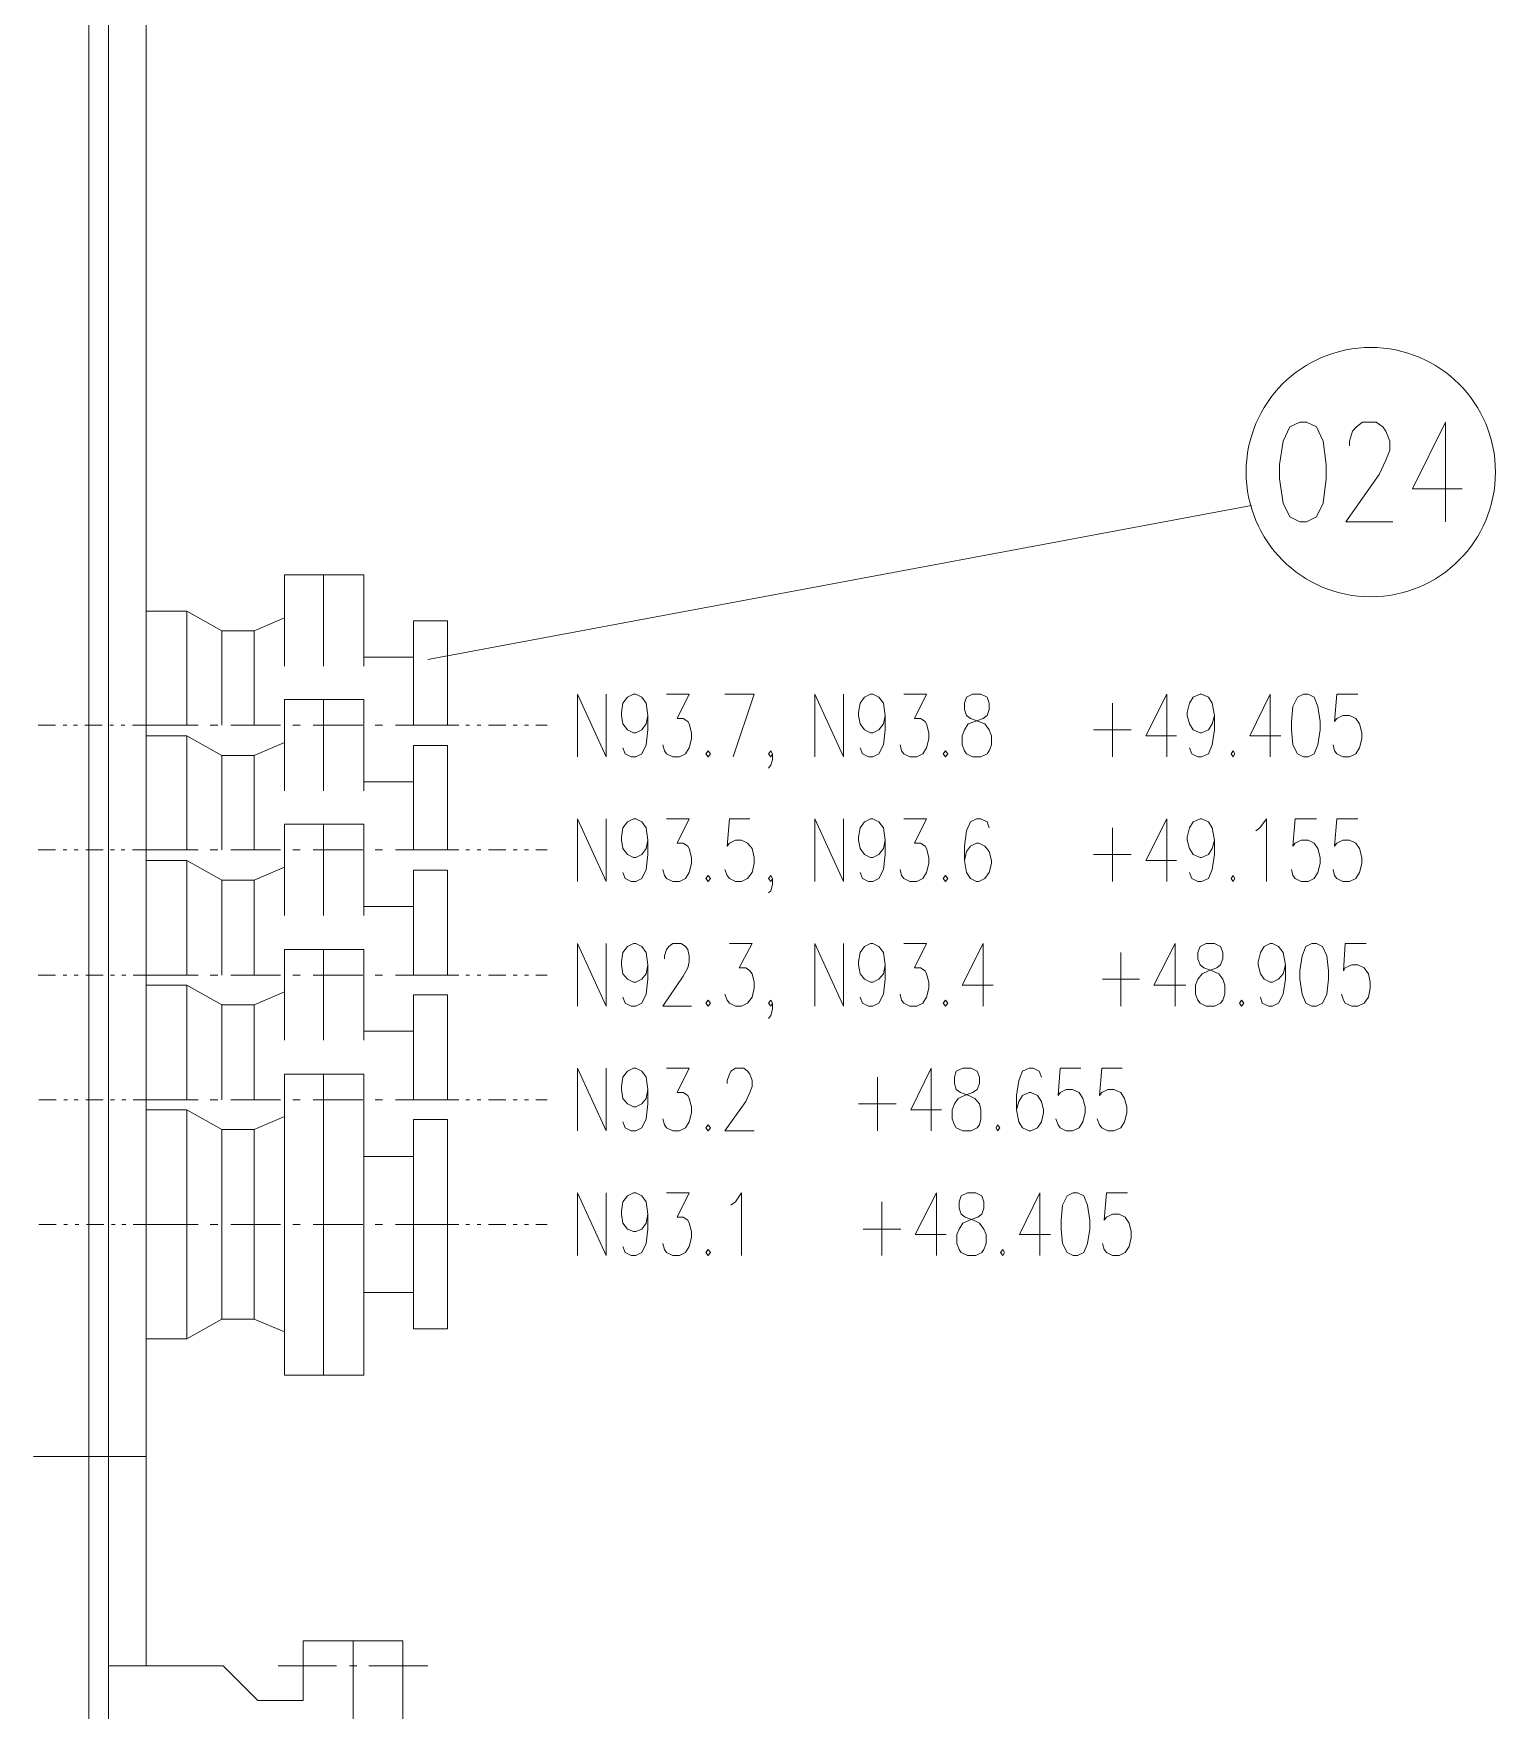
# Model space of a CAD drawing. Header units: millimetres. Extents: x 0 to 588, y 0 to 874.
# Drawn here: x 288.31 to 329.27, y 226 to 272.98 of the extents above; entities that cross this region are included whole.
import ezdxf

# ---------------------------------------------------------------- set-up
doc = ezdxf.new("R2010")
doc.units = ezdxf.units.MM
doc.layers.get('0').update_dxf_attribs({"lineweight": 18})

msp = doc.modelspace()

# ---------------------------------------------------------------- linework, layer by layer
at = {"color": 0, "lineweight": 0}
for points in [[(289.856, 96.16), (289.856, 761.323)], [(290.407, 302.662), (290.407, 75.629)], [(291.465, 301.731), (291.465, 227.245)], [(325.183, 261.43), (325.183, 261.557), (325.268, 261.832), (325.374, 261.959), (325.543, 262.086), (325.924, 262.086), (326.115, 261.959), (326.2, 261.832), (326.305, 261.557), (326.305, 261.303), (326.2, 261.027), (326.009, 260.625), (325.078, 259.292), (326.39, 259.292)], [(327.872, 262.086), (326.94, 260.223), (328.337, 260.223)], [(327.872, 262.086), (327.872, 259.292)], [(299.36, 255.439), (322.432, 259.757)], [(297.561, 255.249), (297.561, 257.81), (295.339, 257.81), (295.339, 256.603), (294.492, 256.244), (293.582, 256.244), (292.608, 256.794), (291.465, 256.794)], [(296.439, 257.81), (296.439, 255.249)], [(292.608, 256.794), (292.608, 253.598)], [(295.339, 256.603), (295.339, 255.249)], [(299.911, 256.519), (298.958, 256.519), (298.958, 253.598)], [(299.911, 253.598), (299.911, 256.519)], [(293.582, 256.244), (293.582, 253.598)], [(294.492, 256.244), (294.492, 253.598)], [(297.561, 255.503), (298.958, 255.503)], [(297.561, 251.756), (297.561, 254.317), (295.339, 254.317), (295.339, 253.111), (294.492, 252.751), (293.582, 252.751), (292.608, 253.302), (291.465, 253.302)], [(296.439, 254.317), (296.439, 251.756)], [(303.551, 252.709), (303.551, 254.466), (304.356, 252.709), (304.356, 254.466)], [(305.52, 253.873), (305.477, 253.64), (305.35, 253.471), (305.181, 253.386), (305.118, 253.386), (304.948, 253.471), (304.821, 253.64), (304.779, 253.873), (304.779, 253.958), (304.821, 254.212), (304.948, 254.381), (305.118, 254.466), (305.181, 254.466), (305.35, 254.381), (305.477, 254.212), (305.52, 253.873), (305.52, 253.471), (305.477, 253.048), (305.35, 252.793), (305.181, 252.709), (305.054, 252.709), (304.885, 252.793), (304.821, 252.963)], [(306.049, 254.466), (306.684, 254.466), (306.345, 253.788), (306.514, 253.788), (306.642, 253.704), (306.684, 253.64), (306.747, 253.386), (306.747, 253.217), (306.684, 252.963), (306.578, 252.793), (306.409, 252.709), (306.218, 252.709), (306.049, 252.793), (305.985, 252.878), (305.943, 253.048)], [(307.911, 252.709), (308.504, 254.466), (307.679, 254.466)], [(310.197, 252.709), (310.197, 254.466), (311.002, 252.709), (311.002, 254.466)], [(312.166, 253.873), (312.124, 253.64), (311.997, 253.471), (311.827, 253.386), (311.764, 253.386), (311.594, 253.471), (311.467, 253.64), (311.425, 253.873), (311.425, 253.958), (311.467, 254.212), (311.594, 254.381), (311.764, 254.466), (311.827, 254.466), (311.997, 254.381), (312.124, 254.212), (312.166, 253.873), (312.166, 253.471), (312.124, 253.048), (311.997, 252.793), (311.827, 252.709), (311.7, 252.709), (311.531, 252.793), (311.467, 252.963)], [(312.695, 254.466), (313.33, 254.466), (312.991, 253.788), (313.161, 253.788), (313.288, 253.704), (313.33, 253.64), (313.394, 253.386), (313.394, 253.217), (313.33, 252.963), (313.224, 252.793), (313.055, 252.709), (312.865, 252.709), (312.695, 252.793), (312.632, 252.878), (312.589, 253.048)], [(318.537, 254.212), (318.537, 252.709)], [(320.061, 254.466), (319.469, 253.302), (320.336, 253.302)], [(320.061, 254.466), (320.061, 252.709)], [(321.395, 253.873), (321.331, 253.64), (321.225, 253.471), (321.035, 253.386), (320.993, 253.386), (320.802, 253.471), (320.696, 253.64), (320.633, 253.873), (320.633, 253.958), (320.696, 254.212), (320.802, 254.381), (320.993, 254.466), (321.035, 254.466), (321.225, 254.381), (321.331, 254.212), (321.395, 253.873), (321.395, 253.471), (321.331, 253.048), (321.225, 252.793), (321.035, 252.709), (320.929, 252.709), (320.76, 252.793), (320.696, 252.963)], [(322.961, 254.466), (322.389, 253.302), (323.257, 253.302)], [(322.961, 254.466), (322.961, 252.709)], [(325.416, 254.466), (324.824, 254.466), (324.76, 253.704), (324.824, 253.788), (324.993, 253.873), (325.183, 253.873), (325.353, 253.788), (325.459, 253.64), (325.522, 253.386), (325.522, 253.217), (325.459, 252.963), (325.353, 252.793), (325.183, 252.709), (324.993, 252.709), (324.824, 252.793), (324.76, 252.878), (324.718, 253.048)], [(288.438, 253.598), (288.925, 253.598)], [(289.137, 253.598), (289.243, 253.598)], [(289.433, 253.598), (289.539, 253.598)], [(289.75, 253.598), (290.237, 253.598)], [(290.449, 253.598), (290.555, 253.598)], [(290.767, 253.598), (290.872, 253.598)], [(291.084, 253.598), (291.465, 253.598)], [(291.465, 253.598), (292.925, 253.598)], [(292.608, 253.302), (292.608, 250.105)], [(293.264, 253.598), (293.476, 253.598)], [(293.836, 253.598), (295.233, 253.598)], [(295.571, 253.598), (295.783, 253.598)], [(296.143, 253.598), (297.54, 253.598)], [(297.878, 253.598), (298.09, 253.598)], [(298.45, 253.598), (299.911, 253.598)], [(299.911, 253.598), (300.228, 253.598)], [(300.418, 253.598), (300.524, 253.598)], [(300.736, 253.598), (300.842, 253.598)], [(301.053, 253.598), (301.54, 253.598)], [(301.752, 253.598), (301.858, 253.598)], [(302.07, 253.598), (302.175, 253.598)], [(302.387, 253.598), (302.704, 253.598)], [(318.008, 253.471), (319.066, 253.471)], [(293.582, 252.751), (293.582, 250.105)], [(294.492, 252.751), (294.492, 250.105)], [(295.339, 253.111), (295.339, 251.756)], [(299.911, 253.026), (298.958, 253.026), (298.958, 250.105)], [(299.911, 250.105), (299.911, 253.026)], [(309.012, 252.793), (308.97, 252.709), (308.906, 252.793), (308.97, 252.878), (309.012, 252.793), (309.012, 252.624), (308.97, 252.476), (308.906, 252.391)], [(297.561, 252.01), (298.958, 252.01)], [(303.551, 249.216), (303.551, 250.973), (304.356, 249.216), (304.356, 250.973)], [(305.52, 250.381), (305.477, 250.148), (305.35, 249.978), (305.181, 249.894), (305.118, 249.894), (304.948, 249.978), (304.821, 250.148), (304.779, 250.381), (304.779, 250.465), (304.821, 250.719), (304.948, 250.888), (305.118, 250.973), (305.181, 250.973), (305.35, 250.888), (305.477, 250.719), (305.52, 250.381), (305.52, 249.978), (305.477, 249.555), (305.35, 249.301), (305.181, 249.216), (305.054, 249.216), (304.885, 249.301), (304.821, 249.47)], [(306.049, 250.973), (306.684, 250.973), (306.345, 250.296), (306.514, 250.296), (306.642, 250.211), (306.684, 250.148), (306.747, 249.894), (306.747, 249.724), (306.684, 249.47), (306.578, 249.301), (306.409, 249.216), (306.218, 249.216), (306.049, 249.301), (305.985, 249.386), (305.943, 249.555)], [(308.377, 250.973), (307.806, 250.973), (307.742, 250.211), (307.806, 250.296), (307.975, 250.381), (308.144, 250.381), (308.314, 250.296), (308.441, 250.148), (308.504, 249.894), (308.504, 249.724), (308.441, 249.47), (308.314, 249.301), (308.144, 249.216), (307.975, 249.216), (307.806, 249.301), (307.742, 249.386), (307.679, 249.555)], [(310.197, 249.216), (310.197, 250.973), (311.002, 249.216), (311.002, 250.973)], [(312.166, 250.381), (312.124, 250.148), (311.997, 249.978), (311.827, 249.894), (311.764, 249.894), (311.594, 249.978), (311.467, 250.148), (311.425, 250.381), (311.425, 250.465), (311.467, 250.719), (311.594, 250.888), (311.764, 250.973), (311.827, 250.973), (311.997, 250.888), (312.124, 250.719), (312.166, 250.381), (312.166, 249.978), (312.124, 249.555), (311.997, 249.301), (311.827, 249.216), (311.7, 249.216), (311.531, 249.301), (311.467, 249.47)], [(312.695, 250.973), (313.33, 250.973), (312.991, 250.296), (313.161, 250.296), (313.288, 250.211), (313.33, 250.148), (313.394, 249.894), (313.394, 249.724), (313.33, 249.47), (313.224, 249.301), (313.055, 249.216), (312.865, 249.216), (312.695, 249.301), (312.632, 249.386), (312.589, 249.555)], [(315.087, 250.719), (315.024, 250.888), (314.854, 250.973), (314.727, 250.973), (314.558, 250.888), (314.452, 250.635), (314.389, 250.211), (314.389, 249.809), (314.452, 249.47), (314.558, 249.301), (314.727, 249.216), (314.791, 249.216), (314.96, 249.301), (315.087, 249.47), (315.151, 249.724), (315.151, 249.809), (315.087, 250.063), (314.96, 250.211), (314.791, 250.296), (314.727, 250.296), (314.558, 250.211), (314.452, 250.063), (314.389, 249.809)], [(320.061, 250.973), (319.469, 249.809), (320.336, 249.809)], [(320.061, 250.973), (320.061, 249.216)], [(321.395, 250.381), (321.331, 250.148), (321.225, 249.978), (321.035, 249.894), (320.993, 249.894), (320.802, 249.978), (320.696, 250.148), (320.633, 250.381), (320.633, 250.465), (320.696, 250.719), (320.802, 250.888), (320.993, 250.973), (321.035, 250.973), (321.225, 250.888), (321.331, 250.719), (321.395, 250.381), (321.395, 249.978), (321.331, 249.555), (321.225, 249.301), (321.035, 249.216), (320.929, 249.216), (320.76, 249.301), (320.696, 249.47)], [(322.559, 250.635), (322.665, 250.719), (322.855, 250.973), (322.855, 249.216)], [(324.252, 250.973), (323.659, 250.973), (323.596, 250.211), (323.659, 250.296), (323.829, 250.381), (324.019, 250.381), (324.189, 250.296), (324.295, 250.148), (324.358, 249.894), (324.358, 249.724), (324.295, 249.47), (324.189, 249.301), (324.019, 249.216), (323.829, 249.216), (323.659, 249.301), (323.596, 249.386), (323.554, 249.555)], [(325.416, 250.973), (324.824, 250.973), (324.76, 250.211), (324.824, 250.296), (324.993, 250.381), (325.183, 250.381), (325.353, 250.296), (325.459, 250.148), (325.522, 249.894), (325.522, 249.724), (325.459, 249.47), (325.353, 249.301), (325.183, 249.216), (324.993, 249.216), (324.824, 249.301), (324.76, 249.386), (324.718, 249.555)], [(297.561, 248.264), (297.561, 250.825), (295.339, 250.825), (295.339, 249.619), (294.492, 249.259), (293.582, 249.259), (292.608, 249.809), (291.465, 249.809)], [(296.439, 250.825), (296.439, 248.264)], [(318.537, 250.719), (318.537, 249.216)], [(288.438, 250.105), (288.925, 250.105)], [(289.137, 250.105), (289.243, 250.105)], [(289.454, 250.105), (289.56, 250.105)], [(289.772, 250.105), (290.259, 250.105)], [(290.47, 250.105), (290.576, 250.105)], [(290.767, 250.105), (290.872, 250.105)], [(291.084, 250.105), (291.465, 250.105)], [(291.465, 250.105), (292.925, 250.105)], [(293.264, 250.105), (293.476, 250.105)], [(293.836, 250.105), (295.233, 250.105)], [(295.571, 250.105), (295.783, 250.105)], [(296.143, 250.105), (297.54, 250.105)], [(297.878, 250.105), (298.09, 250.105)], [(298.45, 250.105), (299.911, 250.105)], [(299.911, 250.105), (300.228, 250.105)], [(300.418, 250.105), (300.524, 250.105)], [(300.736, 250.105), (300.842, 250.105)], [(301.053, 250.105), (301.54, 250.105)], [(301.752, 250.105), (301.858, 250.105)], [(302.07, 250.105), (302.175, 250.105)], [(302.387, 250.105), (302.704, 250.105)], [(318.008, 249.978), (319.066, 249.978)], [(292.608, 249.809), (292.608, 246.592)], [(295.339, 249.619), (295.339, 248.264)], [(299.911, 249.534), (298.958, 249.534), (298.958, 246.592)], [(299.911, 246.592), (299.911, 249.534)], [(293.582, 249.259), (293.582, 246.592)], [(294.492, 249.259), (294.492, 246.592)], [(309.012, 249.301), (308.97, 249.216), (308.906, 249.301), (308.97, 249.386), (309.012, 249.301), (309.012, 249.132), (308.97, 248.962), (308.906, 248.899)], [(297.561, 248.518), (298.958, 248.518)], [(297.561, 244.771), (297.561, 247.311), (295.339, 247.311), (295.339, 246.126), (294.492, 245.766), (293.582, 245.766), (292.608, 246.316), (291.465, 246.316)], [(296.439, 247.311), (296.439, 244.771)], [(303.551, 245.724), (303.551, 247.481), (304.356, 245.724), (304.356, 247.481)], [(305.52, 246.888), (305.477, 246.634), (305.35, 246.486), (305.181, 246.401), (305.118, 246.401), (304.948, 246.486), (304.821, 246.634), (304.779, 246.888), (304.779, 246.973), (304.821, 247.227), (304.948, 247.396), (305.118, 247.481), (305.181, 247.481), (305.35, 247.396), (305.477, 247.227), (305.52, 246.888), (305.52, 246.486), (305.477, 246.062), (305.35, 245.809), (305.181, 245.724), (305.054, 245.724), (304.885, 245.809), (304.821, 245.978)], [(305.985, 247.057), (305.985, 247.142), (306.049, 247.311), (306.112, 247.396), (306.218, 247.481), (306.451, 247.481), (306.578, 247.396), (306.642, 247.311), (306.684, 247.142), (306.684, 246.973), (306.642, 246.803), (306.514, 246.571), (305.943, 245.724), (306.747, 245.724)], [(307.806, 247.481), (308.441, 247.481), (308.081, 246.803), (308.271, 246.803), (308.377, 246.719), (308.441, 246.634), (308.504, 246.401), (308.504, 246.232), (308.441, 245.978), (308.314, 245.809), (308.144, 245.724), (307.975, 245.724), (307.806, 245.809), (307.742, 245.893), (307.679, 246.062)], [(310.197, 245.724), (310.197, 247.481), (311.002, 245.724), (311.002, 247.481)], [(312.166, 246.888), (312.124, 246.634), (311.997, 246.486), (311.827, 246.401), (311.764, 246.401), (311.594, 246.486), (311.467, 246.634), (311.425, 246.888), (311.425, 246.973), (311.467, 247.227), (311.594, 247.396), (311.764, 247.481), (311.827, 247.481), (311.997, 247.396), (312.124, 247.227), (312.166, 246.888), (312.166, 246.486), (312.124, 246.062), (311.997, 245.809), (311.827, 245.724), (311.7, 245.724), (311.531, 245.809), (311.467, 245.978)], [(312.695, 247.481), (313.33, 247.481), (312.991, 246.803), (313.161, 246.803), (313.288, 246.719), (313.33, 246.634), (313.394, 246.401), (313.394, 246.232), (313.33, 245.978), (313.224, 245.809), (313.055, 245.724), (312.865, 245.724), (312.695, 245.809), (312.632, 245.893), (312.589, 246.062)], [(314.918, 247.481), (314.325, 246.316), (315.193, 246.316)], [(314.918, 247.481), (314.918, 245.724)], [(318.77, 247.227), (318.77, 245.724)], [(320.294, 247.481), (319.701, 246.316), (320.59, 246.316)], [(320.294, 247.481), (320.294, 245.724)], [(323.384, 246.888), (323.321, 246.634), (323.194, 246.486), (323.024, 246.401), (322.961, 246.401), (322.792, 246.486), (322.686, 246.634), (322.622, 246.888), (322.622, 246.973), (322.686, 247.227), (322.792, 247.396), (322.961, 247.481), (323.024, 247.481), (323.194, 247.396), (323.321, 247.227), (323.384, 246.888), (323.384, 246.486), (323.321, 246.062), (323.194, 245.809), (323.024, 245.724), (322.919, 245.724), (322.728, 245.809), (322.686, 245.978)], [(325.649, 247.481), (325.057, 247.481), (325.014, 246.719), (325.057, 246.803), (325.247, 246.888), (325.416, 246.888), (325.586, 246.803), (325.713, 246.634), (325.755, 246.401), (325.755, 246.232), (325.713, 245.978), (325.586, 245.809), (325.416, 245.724), (325.247, 245.724), (325.057, 245.809), (325.014, 245.893), (324.951, 246.062)], [(288.438, 246.592), (288.925, 246.592)], [(289.137, 246.592), (289.243, 246.592)], [(289.454, 246.592), (289.56, 246.592)], [(289.772, 246.592), (290.259, 246.592)], [(290.47, 246.592), (290.576, 246.592)], [(290.788, 246.592), (290.894, 246.592)], [(291.105, 246.592), (291.465, 246.592)], [(291.465, 246.592), (292.925, 246.592)], [(292.608, 246.316), (292.608, 243.099)], [(293.264, 246.592), (293.476, 246.592)], [(293.836, 246.592), (295.233, 246.592)], [(295.571, 246.592), (295.783, 246.592)], [(296.143, 246.592), (297.54, 246.592)], [(297.878, 246.592), (298.09, 246.592)], [(298.45, 246.592), (299.911, 246.592)], [(299.911, 246.592), (300.228, 246.592)], [(300.418, 246.592), (300.524, 246.592)], [(300.736, 246.592), (300.842, 246.592)], [(301.053, 246.592), (301.54, 246.592)], [(301.752, 246.592), (301.858, 246.592)], [(302.07, 246.592), (302.175, 246.592)], [(302.387, 246.592), (302.704, 246.592)], [(318.262, 246.486), (319.299, 246.486)], [(293.582, 245.766), (293.582, 243.099)], [(294.492, 245.766), (294.492, 243.099)], [(295.339, 246.126), (295.339, 244.771)], [(299.911, 246.041), (298.958, 246.041), (298.958, 243.099)], [(299.911, 243.099), (299.911, 246.041)], [(309.012, 245.809), (308.97, 245.724), (308.906, 245.809), (308.97, 245.893), (309.012, 245.809), (309.012, 245.639), (308.97, 245.47), (308.906, 245.385)], [(297.561, 245.025), (298.958, 245.025)], [(303.551, 242.231), (303.551, 243.988), (304.356, 242.231), (304.356, 243.988)], [(305.52, 243.395), (305.477, 243.142), (305.35, 242.993), (305.181, 242.909), (305.118, 242.909), (304.948, 242.993), (304.821, 243.142), (304.779, 243.395), (304.779, 243.48), (304.821, 243.734), (304.948, 243.904), (305.118, 243.988), (305.181, 243.988), (305.35, 243.904), (305.477, 243.734), (305.52, 243.395), (305.52, 242.993), (305.477, 242.57), (305.35, 242.316), (305.181, 242.231), (305.054, 242.231), (304.885, 242.316), (304.821, 242.485)], [(306.049, 243.988), (306.684, 243.988), (306.345, 243.311), (306.514, 243.311), (306.642, 243.226), (306.684, 243.142), (306.747, 242.909), (306.747, 242.739), (306.684, 242.485), (306.578, 242.316), (306.409, 242.231), (306.218, 242.231), (306.049, 242.316), (305.985, 242.401), (305.943, 242.57)], [(307.742, 243.565), (307.742, 243.649), (307.806, 243.819), (307.848, 243.904), (307.975, 243.988), (308.208, 243.988), (308.314, 243.904), (308.377, 243.819), (308.441, 243.649), (308.441, 243.48), (308.377, 243.311), (308.271, 243.057), (307.679, 242.231), (308.504, 242.231)], [(313.457, 243.988), (312.886, 242.824), (313.753, 242.824)], [(313.457, 243.988), (313.457, 242.231)], [(316.548, 243.734), (316.484, 243.904), (316.315, 243.988), (316.209, 243.988), (316.018, 243.904), (315.913, 243.649), (315.849, 243.226), (315.849, 242.824), (315.913, 242.485), (316.018, 242.316), (316.209, 242.231), (316.251, 242.231), (316.442, 242.316), (316.548, 242.485), (316.611, 242.739), (316.611, 242.824), (316.548, 243.057), (316.442, 243.226), (316.251, 243.311), (316.209, 243.311), (316.018, 243.226), (315.913, 243.057), (315.849, 242.824)], [(317.648, 243.988), (317.077, 243.988), (317.013, 243.226), (317.077, 243.311), (317.246, 243.395), (317.415, 243.395), (317.606, 243.311), (317.712, 243.142), (317.775, 242.909), (317.775, 242.739), (317.712, 242.485), (317.606, 242.316), (317.415, 242.231), (317.246, 242.231), (317.077, 242.316), (317.013, 242.401), (316.95, 242.57)], [(318.812, 243.988), (318.241, 243.988), (318.177, 243.226), (318.241, 243.311), (318.41, 243.395), (318.579, 243.395), (318.77, 243.311), (318.876, 243.142), (318.939, 242.909), (318.939, 242.739), (318.876, 242.485), (318.77, 242.316), (318.579, 242.231), (318.41, 242.231), (318.241, 242.316), (318.177, 242.401), (318.114, 242.57)], [(297.561, 239.607), (297.561, 243.819), (295.339, 243.819), (295.339, 242.633), (294.492, 242.274), (293.582, 242.274), (292.608, 242.824), (291.465, 242.824)], [(296.439, 243.819), (296.439, 239.607)], [(311.954, 243.734), (311.954, 242.231)], [(288.459, 243.099), (288.946, 243.099)], [(289.158, 243.099), (289.264, 243.099)], [(289.454, 243.099), (289.56, 243.099)], [(289.772, 243.099), (290.259, 243.099)], [(290.47, 243.099), (290.576, 243.099)], [(290.788, 243.099), (290.894, 243.099)], [(291.105, 243.099), (291.465, 243.099)], [(291.465, 243.099), (292.925, 243.099)], [(293.264, 243.099), (293.476, 243.099)], [(293.836, 243.099), (295.233, 243.099)], [(295.571, 243.099), (295.783, 243.099)], [(296.143, 243.099), (297.54, 243.099)], [(297.878, 243.099), (298.09, 243.099)], [(298.45, 243.099), (299.911, 243.099)], [(299.911, 243.099), (300.228, 243.099)], [(300.418, 243.099), (300.524, 243.099)], [(300.736, 243.099), (300.842, 243.099)], [(301.053, 243.099), (301.54, 243.099)], [(301.752, 243.099), (301.858, 243.099)], [(302.07, 243.099), (302.175, 243.099)], [(302.387, 243.099), (302.704, 243.099)], [(311.425, 242.993), (312.483, 242.993)], [(292.608, 242.824), (292.608, 239.607)], [(295.339, 242.633), (295.339, 239.607)], [(299.911, 242.549), (298.958, 242.549), (298.958, 239.607)], [(299.911, 242.549), (299.911, 236.686)], [(293.582, 242.274), (293.582, 239.607)], [(294.492, 242.274), (294.492, 239.607)], [(297.561, 241.512), (298.958, 241.512)], [(303.551, 238.739), (303.551, 240.496), (304.356, 238.739), (304.356, 240.496)], [(305.52, 239.903), (305.477, 239.649), (305.35, 239.48), (305.181, 239.416), (305.118, 239.416), (304.948, 239.48), (304.821, 239.649), (304.779, 239.903), (304.779, 239.988), (304.821, 240.242), (304.948, 240.411), (305.118, 240.496), (305.181, 240.496), (305.35, 240.411), (305.477, 240.242), (305.52, 239.903), (305.52, 239.48), (305.477, 239.077), (305.35, 238.823), (305.181, 238.739), (305.054, 238.739), (304.885, 238.823), (304.821, 238.993)], [(306.049, 240.496), (306.684, 240.496), (306.345, 239.818), (306.514, 239.818), (306.642, 239.734), (306.684, 239.649), (306.747, 239.416), (306.747, 239.247), (306.684, 238.993), (306.578, 238.823), (306.409, 238.739), (306.218, 238.739), (306.049, 238.823), (305.985, 238.908), (305.943, 239.077)], [(307.848, 240.157), (307.975, 240.242), (308.144, 240.496), (308.144, 238.739)], [(312.081, 240.242), (312.081, 238.739)], [(313.605, 240.496), (313.013, 239.332), (313.88, 239.332)], [(313.605, 240.496), (313.605, 238.739)], [(316.505, 240.496), (315.934, 239.332), (316.801, 239.332)], [(316.505, 240.496), (316.505, 238.739)], [(318.961, 240.496), (318.368, 240.496), (318.304, 239.734), (318.368, 239.818), (318.537, 239.903), (318.728, 239.903), (318.897, 239.818), (319.003, 239.649), (319.066, 239.416), (319.066, 239.247), (319.003, 238.993), (318.897, 238.823), (318.728, 238.739), (318.537, 238.739), (318.368, 238.823), (318.304, 238.908), (318.262, 239.077)], [(288.459, 239.607), (288.946, 239.607)], [(289.158, 239.607), (289.264, 239.607)], [(289.475, 239.607), (289.581, 239.607)], [(289.793, 239.607), (290.28, 239.607)], [(290.491, 239.607), (290.597, 239.607)], [(290.788, 239.607), (290.894, 239.607)], [(291.105, 239.607), (291.465, 239.607)], [(291.465, 239.607), (292.925, 239.607)], [(292.608, 236.411), (292.608, 239.607)], [(293.264, 239.607), (293.476, 239.607)], [(293.582, 236.961), (293.582, 239.607)], [(293.836, 239.607), (295.233, 239.607)], [(294.492, 236.961), (294.492, 239.607)], [(295.339, 236.601), (295.339, 239.607)], [(295.571, 239.607), (295.783, 239.607)], [(296.143, 239.607), (297.54, 239.607)], [(296.439, 235.394), (296.439, 239.607)], [(297.561, 235.394), (297.561, 239.607)], [(297.878, 239.607), (298.09, 239.607)], [(298.45, 239.607), (299.911, 239.607)], [(299.911, 236.686), (298.958, 236.686), (298.958, 239.607)], [(299.911, 239.607), (300.228, 239.607)], [(300.418, 239.607), (300.524, 239.607)], [(300.736, 239.607), (300.842, 239.607)], [(301.053, 239.607), (301.54, 239.607)], [(301.752, 239.607), (301.858, 239.607)], [(302.07, 239.607), (302.175, 239.607)], [(302.387, 239.607), (302.704, 239.607)], [(311.552, 239.48), (312.611, 239.48)], [(297.561, 237.702), (298.958, 237.702)], [(297.561, 235.394), (295.339, 235.394), (295.339, 236.601), (294.492, 236.961), (293.582, 236.961), (292.608, 236.411), (291.465, 236.411)], [(291.465, 233.108), (288.311, 233.108)], [(293.624, 227.245), (294.598, 226.272), (295.868, 226.272), (295.868, 227.944)], [(298.662, 227.944), (295.868, 227.944)], [(297.265, 227.944), (297.265, 221.382)], [(298.662, 227.944), (298.662, 221.382)], [(293.624, 227.245), (290.407, 227.245)], [(296.799, 227.245), (295.169, 227.245)], [(297.37, 227.245), (297.159, 227.245)], [(299.36, 227.245), (297.709, 227.245)]]:
    msp.add_lwpolyline(points, dxfattribs=at)
for points in [[(323.786, 262.086), (323.511, 261.959), (323.321, 261.557), (323.215, 260.9), (323.215, 260.498), (323.321, 259.821), (323.511, 259.44), (323.786, 259.292), (323.977, 259.292), (324.252, 259.44), (324.443, 259.821), (324.527, 260.498), (324.527, 260.9), (324.443, 261.557), (324.252, 261.959), (323.977, 262.086)], [(314.621, 254.466), (314.452, 254.381), (314.389, 254.212), (314.389, 254.042), (314.452, 253.873), (314.558, 253.788), (314.791, 253.704), (314.96, 253.64), (315.087, 253.471), (315.151, 253.302), (315.151, 253.048), (315.087, 252.878), (315.024, 252.793), (314.854, 252.709), (314.621, 252.709), (314.452, 252.793), (314.389, 252.878), (314.325, 253.048), (314.325, 253.302), (314.389, 253.471), (314.494, 253.64), (314.685, 253.704), (314.918, 253.788), (315.024, 253.873), (315.087, 254.042), (315.087, 254.212), (315.024, 254.381), (314.854, 254.466)], [(323.892, 254.466), (323.723, 254.381), (323.596, 254.127), (323.554, 253.704), (323.554, 253.471), (323.596, 253.048), (323.723, 252.793), (323.892, 252.709), (324.019, 252.709), (324.189, 252.793), (324.295, 253.048), (324.358, 253.471), (324.358, 253.704), (324.295, 254.127), (324.189, 254.381), (324.019, 254.466)], [(307.213, 252.878), (307.149, 252.793), (307.213, 252.709), (307.276, 252.793)], [(313.859, 252.878), (313.796, 252.793), (313.859, 252.709), (313.923, 252.793)], [(321.924, 252.878), (321.86, 252.793), (321.924, 252.709), (321.966, 252.793)], [(307.213, 249.386), (307.149, 249.301), (307.213, 249.216), (307.276, 249.301)], [(313.859, 249.386), (313.796, 249.301), (313.859, 249.216), (313.923, 249.301)], [(321.924, 249.386), (321.86, 249.301), (321.924, 249.216), (321.966, 249.301)], [(321.162, 247.481), (320.993, 247.396), (320.929, 247.227), (320.929, 247.057), (320.993, 246.888), (321.098, 246.803), (321.331, 246.719), (321.522, 246.634), (321.627, 246.486), (321.691, 246.316), (321.691, 246.062), (321.627, 245.893), (321.564, 245.809), (321.395, 245.724), (321.162, 245.724), (320.993, 245.809), (320.929, 245.893), (320.865, 246.062), (320.865, 246.316), (320.929, 246.486), (321.056, 246.634), (321.225, 246.719), (321.458, 246.803), (321.564, 246.888), (321.627, 247.057), (321.627, 247.227), (321.564, 247.396), (321.395, 247.481)], [(324.125, 247.481), (323.956, 247.396), (323.85, 247.142), (323.786, 246.719), (323.786, 246.486), (323.85, 246.062), (323.956, 245.809), (324.125, 245.724), (324.252, 245.724), (324.421, 245.809), (324.548, 246.062), (324.591, 246.486), (324.591, 246.719), (324.548, 247.142), (324.421, 247.396), (324.252, 247.481)], [(307.213, 245.893), (307.149, 245.809), (307.213, 245.724), (307.276, 245.809)], [(313.859, 245.893), (313.796, 245.809), (313.859, 245.724), (313.923, 245.809)], [(322.157, 245.893), (322.093, 245.809), (322.157, 245.724), (322.22, 245.809)], [(314.346, 243.988), (314.156, 243.904), (314.113, 243.734), (314.113, 243.565), (314.156, 243.395), (314.283, 243.311), (314.515, 243.226), (314.685, 243.142), (314.812, 242.993), (314.854, 242.824), (314.854, 242.57), (314.812, 242.401), (314.748, 242.316), (314.579, 242.231), (314.346, 242.231), (314.156, 242.316), (314.113, 242.401), (314.05, 242.57), (314.05, 242.824), (314.113, 242.993), (314.219, 243.142), (314.389, 243.226), (314.621, 243.311), (314.748, 243.395), (314.812, 243.565), (314.812, 243.734), (314.748, 243.904), (314.579, 243.988)], [(307.213, 242.401), (307.149, 242.316), (307.213, 242.231), (307.276, 242.316)], [(315.32, 242.401), (315.277, 242.316), (315.32, 242.231), (315.383, 242.316)], [(314.473, 240.496), (314.304, 240.411), (314.24, 240.242), (314.24, 240.072), (314.304, 239.903), (314.41, 239.818), (314.642, 239.734), (314.812, 239.649), (314.939, 239.48), (315.002, 239.332), (315.002, 239.077), (314.939, 238.908), (314.875, 238.823), (314.706, 238.739), (314.473, 238.739), (314.304, 238.823), (314.24, 238.908), (314.177, 239.077), (314.177, 239.332), (314.24, 239.48), (314.346, 239.649), (314.537, 239.734), (314.769, 239.818), (314.875, 239.903), (314.939, 240.072), (314.939, 240.242), (314.875, 240.411), (314.706, 240.496)], [(317.437, 240.496), (317.267, 240.411), (317.14, 240.157), (317.098, 239.734), (317.098, 239.48), (317.14, 239.077), (317.267, 238.823), (317.437, 238.739), (317.563, 238.739), (317.733, 238.823), (317.839, 239.077), (317.902, 239.48), (317.902, 239.734), (317.839, 240.157), (317.733, 240.411), (317.563, 240.496)], [(307.213, 238.908), (307.149, 238.823), (307.213, 238.739), (307.276, 238.823)], [(315.468, 238.908), (315.404, 238.823), (315.468, 238.739), (315.51, 238.823)]]:
    msp.add_lwpolyline(points, close=True, dxfattribs=at)
msp.add_circle((325.776, 260.689), 3.493, dxfattribs=at)

doc.saveas('drawing.dxf')
